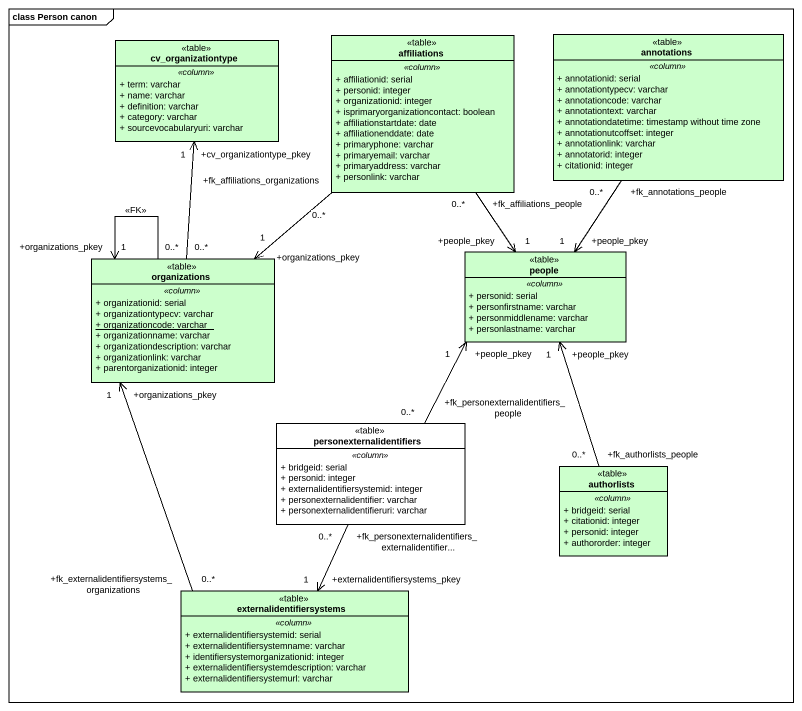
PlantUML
@startuml
mainframe class Person canon
hide circle
hide empty members
skinparam classAttributeIconSize 0
class cv_organizationtype <<table>> #CCFFCC {
  .. <<column>> ..
  + term: varchar
  + name: varchar
  + definition: varchar
  + category: varchar
  + sourcevocabularyuri: varchar
}
class affiliations <<table>> #CCFFCC {
  .. <<column>> ..
  + affiliationid: serial
  + personid: integer
  + organizationid: integer
  + isprimaryorganizationcontact: boolean
  + affiliationstartdate: date
  + affiliationenddate: date
  + primaryphone: varchar
  + primaryemail: varchar
  + primaryaddress: varchar
  + personlink: varchar
}
class annotations <<table>> #CCFFCC {
  .. <<column>> ..
  + annotationid: serial
  + annotationtypecv: varchar
  + annotationcode: varchar
  + annotationtext: varchar
  + annotationdatetime: timestamp without time zone
  + annotationutcoffset: integer
  + annotationlink: varchar
  + annotatorid: integer
  + citationid: integer
}
class organizations <<table>> #CCFFCC {
  .. <<column>> ..
  + organizationid: serial
  + organizationtypecv: varchar
  {static} + organizationcode: varchar
  + organizationname: varchar
  + organizationdescription: varchar
  + organizationlink: varchar
  + parentorganizationid: integer
}
class people <<table>> #CCFFCC {
  .. <<column>> ..
  + personid: serial
  + personfirstname: varchar
  + personmiddlename: varchar
  + personlastname: varchar
}
class personexternalidentifiers <<table>> #FFFFFF {
  .. <<column>> ..
  + bridgeid: serial
  + personid: integer
  + externalidentifiersystemid: integer
  + personexternalidentifier: varchar
  + personexternalidentifieruri: varchar
}
class authorlists <<table>> #CCFFCC {
  .. <<column>> ..
  + bridgeid: serial
  + citationid: integer
  + personid: integer
  + authororder: integer
}
class externalidentifiersystems <<table>> #CCFFCC {
  .. <<column>> ..
  + externalidentifiersystemid: serial
  + externalidentifiersystemname: varchar
  + identifiersystemorganizationid: integer
  + externalidentifiersystemdescription: varchar
  + externalidentifiersystemurl: varchar
}
affiliations "+fk_affiliations_organizations\n0..*" --> "+organizations_pkey\n1" organizations
affiliations "+fk_affiliations_people\n0..*" --> "+people_pkey\n1" people
annotations "+fk_annotations_people\n0..*" --> "+people_pkey\n1" people
organizations "0..*" -up-> "+cv_organizationtype_pkey\n1" cv_organizationtype
organizations "0..*" --> "+organizations_pkey\n1" organizations : <<FK>>
personexternalidentifiers "+fk_personexternalidentifiers_people\n0..*" -up-> "+people_pkey\n1" people
personexternalidentifiers "+fk_personexternalidentifiers_externalidentifier...\n0..*" --> "+externalidentifiersystems_pkey\n1" externalidentifiersystems
authorlists "+fk_authorlists_people\n0..*" -up-> "+people_pkey\n1" people
externalidentifiersystems "+fk_externalidentifiersystems_organizations\n0..*" -up-> "+organizations_pkey\n1" organizations
@enduml
